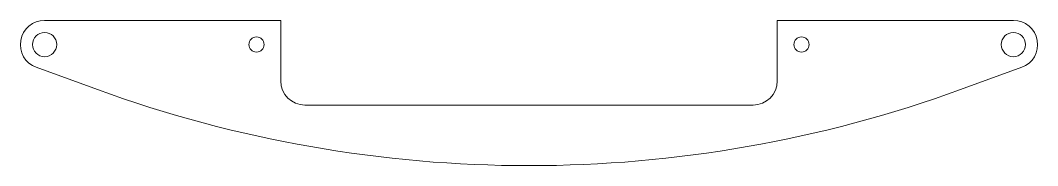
# Model space of a CAD drawing. Header units: millimetres. Extents: x -84 to 84, y -20 to 4.
import ezdxf

# ---------------------------------------------------------------- set-up
doc = ezdxf.new("R2010")
doc.units = ezdxf.units.MM

msp = doc.modelspace()

# ---------------------------------------------------------------- linework, layer by layer
at = {"color": 7, "linetype": 'Continuous', "lineweight": 15}
for p, q in [((-80, 4), (-41, 4)), ((-41, 4), (-41, -6)), ((80, 4), (41, 4)), ((41, 4), (41, -6)), ((-81.37, -3.76), (-71.28, -7.43)), ((81.37, -3.76), (71.28, -7.43)), ((-37, -10), (37, -10))]:
    msp.add_line(p, q, dxfattribs=at)
for centre, radius in [((-80, 0), 2), ((80, 0), 2), ((-45, 0), 1.25), ((45, 0), 1.25)]:
    msp.add_circle(centre, radius, dxfattribs=at)
for centre, radius, start, end in [((-80, 0), 4, 90, 250), ((80, 0), 4, 290, 90), ((-37, -6), 4, 180, 270), ((37, -6), 4, 270, 0), ((0, 188.4), 208.4, 250, 290)]:
    msp.add_arc(centre, radius, start, end, dxfattribs=at)

doc.saveas('drawing.dxf')
